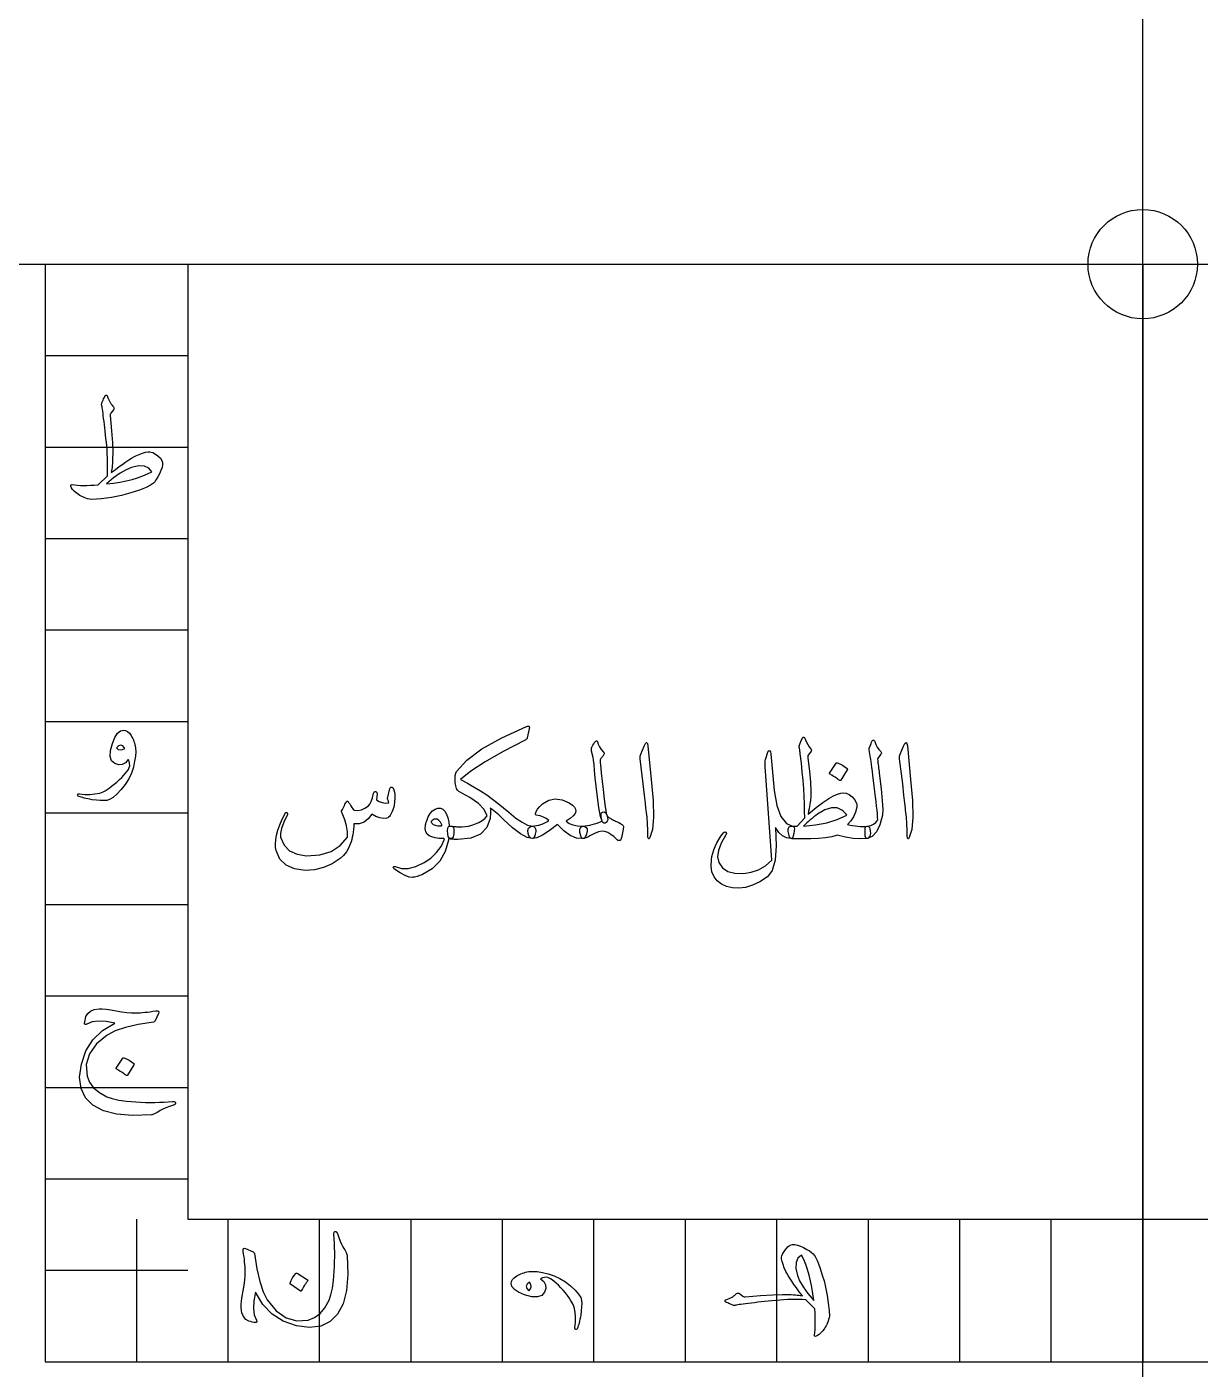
# Model space of a CAD drawing. Header units: millimetres. Extents: x -76 to 76, y -76 to 98.
# Drawn here: x -47.2 to 2.4, y -46.8 to 10 of the extents above; entities that cross this region are included whole.
import ezdxf

# ---------------------------------------------------------------- set-up
doc = ezdxf.new("R2010")
doc.units = ezdxf.units.MM
for name, color, linetype in [('CUT_INNER', 6, 'Continuous'), ('CUT_OUTER', 1, 'Continuous'), ('ENGRAVE', 7, 'Continuous'), ('TEXT', 5, 'Continuous')]:
    doc.layers.add(name, color=color, linetype=linetype)

msp = doc.modelspace()

# ---------------------------------------------------------------- linework, layer by layer
at = {"layer": 'CUT_INNER'}
msp.add_circle((0, 0), 2.315, dxfattribs=at)
at = {"layer": 'CUT_OUTER'}
msp.add_arc((0.0002, -0.0002), 75.4998, 179.868743, 0.000126, dxfattribs=at)
at = {"layer": 'ENGRAVE'}
for points in [[(0, -68.3275), (0, 68.3275)], [(-68.3275, 0), (68.3275, 0)], [(-46.4627, 0), (-46.4627, -46.4627), (46.4627, -46.4627), (46.4627, 0)], [(-46.4627, 0), (-40.4225, 0)], [(-40.4225, 0), (-40.4225, -40.4225), (40.4225, -40.4225), (40.4225, 0)], [(0, 0), (0, -46.4627)], [(-46.4627, -3.8719), (-40.4225, -3.8719)], [(-46.4627, -7.7438), (-40.4225, -7.7438)], [(-46.4627, -11.6157), (-40.4225, -11.6157)], [(-46.4627, -15.4876), (-40.4225, -15.4876)], [(-46.4627, -19.3595), (-40.4225, -19.3595)], [(-46.4627, -23.2314), (-40.4225, -23.2314)], [(-46.4627, -27.1032), (-40.4225, -27.1032)], [(-46.4627, -30.9751), (-40.4225, -30.9751)], [(-46.4627, -34.847), (-40.4225, -34.847)], [(-46.4627, -38.7189), (-40.4225, -38.7189)], [(-42.5908, -46.4627), (-42.5908, -40.4225)], [(-38.7189, -46.4627), (-38.7189, -40.4225)], [(-34.847, -46.4627), (-34.847, -40.4225)], [(-30.9751, -46.4627), (-30.9751, -40.4225)], [(-27.1032, -46.4627), (-27.1032, -40.4225)], [(-23.2314, -46.4627), (-23.2314, -40.4225)], [(-19.3595, -46.4627), (-19.3595, -40.4225)], [(-15.4876, -46.4627), (-15.4876, -40.4225)], [(-11.6157, -46.4627), (-11.6157, -40.4225)], [(-7.7438, -46.4627), (-7.7438, -40.4225)], [(-3.8719, -46.4627), (-3.8719, -40.4225)], [(0, -46.4627), (0, -40.4225)], [(0, -46.4627), (0, -40.4225)], [(-46.4627, -42.5908), (-40.4225, -42.5908)]]:
    msp.add_lwpolyline(points, dxfattribs=at)
for radius in [73.99, 73.99, 72.0081, 68.3275, 68.3275]:
    msp.add_circle((0, 0), radius, dxfattribs=at)
at = {"layer": 'TEXT'}
for points in [[(-44.0681, -5.8756), (-44.0403, -5.812), (-44.0155, -5.7558), (-43.9935, -5.7068), (-43.9745, -5.6652), (-43.9588, -5.6312), (-43.9468, -5.6052), (-43.9384, -5.5873), (-43.9336, -5.5775), (-43.9238, -5.5647), (-43.9117, -5.5556), (-43.8975, -5.5501), (-43.881, -5.5482), (-43.8675, -5.5504), (-43.8562, -5.557), (-43.847, -5.568), (-43.8401, -5.5833), (-43.8094, -5.6578), (-43.7817, -5.7236), (-43.7568, -5.7806), (-43.7349, -5.8288), (-43.7223, -5.85), (-43.7079, -5.8727), (-43.6916, -5.8968), (-43.6735, -5.9223), (-43.6532, -5.9494), (-43.6304, -5.9779), (-43.605, -6.0078), (-43.5771, -6.0393), (-43.5595, -6.071), (-43.5537, -6.1021), (-43.5595, -6.1324), (-43.5771, -6.162), (-43.6881, -6.3081), (-43.7031, -6.3319), (-43.713, -6.3564), (-43.7177, -6.3816), (-43.7174, -6.4075), (-43.6604, -7.0509), (-43.6238, -7.5722), (-43.6078, -7.9715), (-43.6121, -8.2488), (-43.6182, -8.3523), (-43.6246, -8.4468), (-43.6313, -8.5321), (-43.6384, -8.6083), (-43.6459, -8.6757), (-43.6538, -8.7347), (-43.662, -8.7853), (-43.6706, -8.8275), (-43.4958, -8.6938), (-43.3338, -8.5732), (-43.1845, -8.4658), (-43.0481, -8.3715), (-42.9248, -8.2901), (-42.815, -8.221), (-42.7187, -8.1644), (-42.636, -8.1202), (-42.4887, -8.0544), (-42.351, -8.0033), (-42.2228, -7.9667), (-42.104, -7.9448), (-42.0412, -7.943), (-41.9755, -7.9551), (-41.9068, -7.981), (-41.8352, -8.0208), (-41.6934, -8.1213), (-41.5897, -8.2181), (-41.5239, -8.3112), (-41.4961, -8.4008), (-41.498, -8.5005), (-41.521, -8.6126), (-41.5652, -8.7372), (-41.6306, -8.8742), (-41.7036, -9.009), (-41.7709, -9.1212), (-41.8322, -9.2107), (-41.8878, -9.2776), (-42.0018, -9.3619), (-42.1976, -9.4573), (-42.4752, -9.5636), (-42.8347, -9.6809), (-43.0351, -9.739), (-43.2388, -9.7905), (-43.4457, -9.8354), (-43.656, -9.8738), (-43.8688, -9.9059), (-44.0834, -9.9322), (-44.2999, -9.9527), (-44.5182, -9.9673), (-44.598, -9.9512), (-44.6738, -9.9322), (-44.7456, -9.9103), (-44.8133, -9.8855), (-44.8778, -9.8577), (-44.9398, -9.827), (-44.9991, -9.7934), (-45.0559, -9.7569), (-45.1557, -9.6838), (-45.2386, -9.6107), (-45.3047, -9.5377), (-45.354, -9.4646), (-45.3811, -9.404), (-45.3862, -9.3623), (-45.3694, -9.3397), (-45.3307, -9.336), (-45.2212, -9.349), (-45.1034, -9.3587), (-44.9772, -9.365), (-44.8426, -9.3682), (-44.6995, -9.368), (-44.5481, -9.3645), (-44.3883, -9.3577), (-44.2201, -9.3477), (-43.8343, -8.9678), (-43.8271, -8.815), (-43.8233, -8.6609), (-43.8228, -8.5052), (-43.8255, -8.3481), (-43.8312, -8.1892), (-43.8394, -8.0281), (-43.8502, -7.8648), (-43.8635, -7.6993), (-43.8785, -7.5355), (-43.8942, -7.3771), (-43.9106, -7.2242), (-43.9278, -7.0768), (-43.945, -6.9345), (-43.9614, -6.7969), (-43.9771, -6.6642), (-43.9921, -6.5361), (-44.0061, -6.4176), (-44.0191, -6.3133), (-44.031, -6.2232), (-44.0418, -6.1474), (-44.0514, -6.0855), (-44.06, -6.0371), (-44.0675, -6.0022), (-44.0739, -5.9808), (-44.0779, -5.9567), (-44.0783, -5.9311), (-44.075, -5.9041), (-44.0681, -5.8756)], [(-42.8172, -8.6112), (-43.0433, -8.7051), (-43.295, -8.8523), (-43.5723, -9.0529), (-43.8752, -9.3068), (-43.5816, -9.2704), (-43.3031, -9.2257), (-43.0395, -9.1725), (-42.7909, -9.111), (-42.5576, -9.0417), (-42.3401, -8.9656), (-42.1382, -8.8824), (-41.9521, -8.7924), (-42.0785, -8.6364), (-42.2648, -8.5542), (-42.511, -8.5458), (-42.8172, -8.6112)], [(-43.6238, -20.2853), (-43.5172, -20.0376), (-43.4017, -19.8615), (-43.2775, -19.757), (-43.1445, -19.7242), (-43.0612, -19.7388), (-42.9808, -19.7826), (-42.9034, -19.8557), (-42.8289, -19.958), (-42.7931, -20.0172), (-42.7616, -20.0778), (-42.7346, -20.1399), (-42.712, -20.2035), (-42.6926, -20.2689), (-42.6754, -20.3365), (-42.6604, -20.4062), (-42.6477, -20.4782), (-42.6356, -20.6386), (-42.6462, -20.8275), (-42.6794, -21.0448), (-42.7353, -21.2907), (-42.8179, -21.5453), (-42.9312, -21.789), (-43.0751, -22.0217), (-43.2497, -22.2435), (-43.4328, -22.4368), (-43.5961, -22.5781), (-43.7396, -22.6676), (-43.8635, -22.7053), (-43.9899, -22.7118), (-44.1353, -22.7082), (-44.2997, -22.6943), (-44.4831, -22.6702), (-44.5761, -22.655), (-44.6621, -22.6388), (-44.7412, -22.6214), (-44.8133, -22.603), (-44.8789, -22.5842), (-44.9383, -22.5657), (-44.9914, -22.5476), (-45.0384, -22.5299), (-45.0662, -22.5146), (-45.0852, -22.4978), (-45.0954, -22.4795), (-45.0968, -22.4598), (-45.0877, -22.44), (-45.072, -22.4276), (-45.0497, -22.4225), (-45.0209, -22.4247), (-44.7954, -22.4466), (-44.5752, -22.4481), (-44.36, -22.4291), (-44.1499, -22.3896), (-44.0851, -22.3695), (-44.0133, -22.3385), (-43.9345, -22.2965), (-43.8489, -22.2435), (-43.7563, -22.1796), (-43.6567, -22.1047), (-43.5502, -22.0188), (-43.4368, -21.922), (-43.3257, -21.8219), (-43.2263, -21.7262), (-43.1387, -21.6349), (-43.0627, -21.5479), (-42.9987, -21.465), (-42.9472, -21.3857), (-42.9081, -21.3101), (-42.8815, -21.2381), (-42.8968, -21.1292), (-42.9136, -21.0481), (-42.9319, -20.9948), (-42.9516, -20.9692), (-43.0704, -21.1091), (-43.2044, -21.184), (-43.3538, -21.1939), (-43.5186, -21.1387), (-43.6545, -21.0196), (-43.7174, -20.8377), (-43.7071, -20.5929), (-43.6238, -20.2853)], [(-29.3046, -23.7867), (-29.2926, -23.7878), (-29.2681, -23.791), (-29.2312, -23.7965), (-29.1819, -23.8042), (-29.1506, -23.8069), (-29.1154, -23.8093), (-29.0761, -23.8113), (-29.0328, -23.813), (-28.9851, -23.8142), (-28.9327, -23.8152), (-28.8755, -23.8157), (-28.8136, -23.8159), (-28.6865, -23.8086), (-28.5506, -23.7867), (-28.4059, -23.7501), (-28.2525, -23.699), (-28.1049, -23.6336), (-27.9719, -23.5543), (-27.8535, -23.4611), (-27.7498, -23.3541), (-27.878, -23.0903), (-28.1224, -22.8309), (-28.483, -22.5759), (-28.9598, -22.3253), (-29.0127, -22.2727), (-29.0547, -22.1909), (-29.0858, -22.0798), (-29.1059, -21.9395), (-29.1132, -21.7813), (-29.1059, -21.6517), (-29.084, -21.5505), (-29.0474, -21.4778), (-28.6109, -20.9995), (-27.9734, -20.5235), (-27.1349, -20.0497), (-26.0956, -19.578), (-26.0707, -19.5704), (-26.0488, -19.5649), (-26.0298, -19.5616), (-26.0137, -19.5605), (-25.9933, -19.5642), (-25.9786, -19.5751), (-25.9699, -19.5934), (-25.967, -19.619), (-25.9673, -19.6354), (-25.9684, -19.6496), (-25.9702, -19.6617), (-25.9728, -19.6716), (-26.0546, -20.0457), (-26.0671, -20.0763), (-26.0868, -20.1041), (-26.1138, -20.129), (-26.1482, -20.1509), (-27.0794, -20.6302), (-27.8448, -21.0686), (-28.4443, -21.4661), (-28.8779, -21.8226), (-28.5853, -21.9772), (-28.3036, -22.1368), (-28.0329, -22.3016), (-27.7732, -22.4715), (-27.524, -22.6465), (-27.2851, -22.8266), (-27.0564, -23.0118), (-26.8379, -23.2021), (-26.5431, -23.4473), (-26.2782, -23.6274), (-26.0433, -23.7424), (-25.8384, -23.7925), (-25.777, -23.81), (-25.7331, -23.8451), (-25.7068, -23.8977), (-25.6981, -23.9679), (-25.7006, -24.0216), (-25.7083, -24.0775), (-25.7211, -24.1355), (-25.739, -24.1958), (-25.7605, -24.2495), (-25.7843, -24.2879), (-25.8102, -24.3109), (-25.8384, -24.3186), (-26.066, -24.2682), (-26.3454, -24.1169), (-26.6768, -23.8648), (-27.06, -23.5119), (-27.1276, -23.4454), (-27.1959, -23.3804), (-27.265, -23.3168), (-27.3348, -23.2547), (-27.4053, -23.1945), (-27.4765, -23.1364), (-27.5485, -23.0805), (-27.6212, -23.0268), (-27.6164, -23.0849), (-27.6139, -23.1422), (-27.6135, -23.1988), (-27.6153, -23.2547), (-27.6186, -23.3095), (-27.6226, -23.3629), (-27.6274, -23.4147), (-27.6329, -23.4652), (-27.7666, -23.8539), (-28.0391, -24.1315), (-28.4505, -24.2981), (-29.0007, -24.3536), (-29.0491, -24.3533), (-29.0949, -24.3522), (-29.1382, -24.3504), (-29.179, -24.3478), (-29.2171, -24.3445), (-29.2527, -24.3405), (-29.2858, -24.3357), (-29.3163, -24.3303), (-29.3675, -24.2967), (-29.404, -24.2251), (-29.4259, -24.1155), (-29.4332, -23.9679), (-29.4252, -23.8886), (-29.4011, -23.832), (-29.3609, -23.798), (-29.3046, -23.7867)], [(-43.0919, -20.5016), (-43.1781, -20.3971), (-43.2673, -20.3584), (-43.3593, -20.3854), (-43.4543, -20.4782), (-43.3769, -20.541), (-43.2906, -20.5659), (-43.1957, -20.5527), (-43.0919, -20.5016)], [(-22.9215, -21.5362), (-22.8847, -21.9045), (-22.8499, -22.2318), (-22.8174, -22.5182), (-22.7871, -22.7637), (-22.759, -22.9679), (-22.733, -23.1305), (-22.7093, -23.2514), (-22.6877, -23.3307), (-22.6563, -23.433), (-22.6497, -23.5178), (-22.668, -23.585), (-22.7111, -23.6347), (-22.7641, -23.6621), (-22.8119, -23.6624), (-22.8547, -23.6358), (-22.8923, -23.5821), (-22.9584, -23.3771), (-23.0282, -23.0019), (-23.1017, -22.4565), (-23.1787, -21.7408), (-23.2061, -21.4328), (-23.2299, -21.187), (-23.25, -21.0032), (-23.2664, -20.8815), (-23.3307, -20.6127), (-23.3391, -20.5652), (-23.3409, -20.5221), (-23.3362, -20.4833), (-23.3249, -20.449), (-23.2748, -20.365), (-23.2357, -20.2999), (-23.2076, -20.2539), (-23.1904, -20.2269), (-23.1554, -20.187), (-23.1261, -20.1728), (-23.1028, -20.1841), (-23.0852, -20.221), (-23.0534, -20.3255), (-22.999, -20.4344), (-22.9219, -20.5476), (-22.8222, -20.6653), (-22.8039, -20.6886), (-22.7959, -20.712), (-22.7981, -20.7354), (-22.8105, -20.7588), (-22.8304, -20.7871), (-22.8492, -20.8136), (-22.8669, -20.8382), (-22.8836, -20.8611), (-22.8991, -20.8821), (-22.9135, -20.9013), (-22.9268, -20.9186), (-22.9391, -20.9341), (-22.9566, -20.9604), (-22.9683, -20.9868), (-22.9742, -21.0131), (-22.9742, -21.0394), (-22.9665, -21.0967), (-22.9552, -21.1986), (-22.9402, -21.3451), (-22.9215, -21.5362)], [(-21.1037, -20.4022), (-21.0478, -20.2941), (-21.0028, -20.2561), (-20.9689, -20.2882), (-20.9458, -20.3905), (-20.8114, -21.8226), (-20.7314, -22.7016), (-20.7135, -23.4038), (-20.7577, -23.9291), (-20.864, -24.2777), (-20.8834, -24.3062), (-20.9005, -24.3215), (-20.9155, -24.3237), (-20.9283, -24.3127), (-20.9385, -24.2956), (-20.9458, -24.2733), (-20.9502, -24.2459), (-20.9517, -24.2134), (-20.9517, -23.9602), (-20.9634, -23.6917), (-20.9868, -23.4078), (-21.0218, -23.1086), (-21.0295, -23.0304), (-21.0525, -22.8193), (-21.0909, -22.4751), (-21.1446, -21.998), (-21.2732, -20.94), (-21.2761, -20.8837), (-21.2732, -20.8319), (-21.2644, -20.7844), (-21.2498, -20.7412)], [(-12.9319, -24.1783), (-13.1665, -24.2426), (-13.4317, -24.2894), (-13.7276, -24.3186), (-14.0542, -24.3303), (-14.2181, -24.3325), (-14.3647, -24.3332), (-14.4943, -24.3325), (-14.6066, -24.3303), (-14.7018, -24.3273), (-14.7798, -24.3244), (-14.8406, -24.3215), (-14.8843, -24.3186), (-14.9073, -24.3058), (-14.9296, -24.2791), (-14.9511, -24.2386), (-14.9719, -24.1841), (-15.0125, -24.0194), (-15.0114, -23.8992), (-14.9686, -23.8236), (-14.8843, -23.7925), (-14.6329, -23.7867), (-14.3114, -23.4418), (-14.3118, -23.1539), (-14.3187, -22.8514), (-14.3322, -22.5343), (-14.3523, -22.2026), (-14.379, -21.8566), (-14.4122, -21.4968), (-14.4521, -21.123), (-14.4985, -20.7354), (-14.5041, -20.6799), (-14.5094, -20.6302), (-14.5144, -20.5863), (-14.5189, -20.5484), (-14.5235, -20.5162), (-14.5284, -20.4899), (-14.5337, -20.4694), (-14.5394, -20.4548), (-14.5394, -20.3993), (-14.516, -20.3145), (-14.4692, -20.2006), (-14.3991, -20.0573), (-14.3896, -20.042), (-14.3786, -20.031), (-14.3662, -20.0245), (-14.3523, -20.0223), (-14.3384, -20.0248), (-14.326, -20.0325), (-14.3151, -20.0453), (-14.3056, -20.0632), (-14.2442, -20.209), (-14.1828, -20.3306), (-14.1214, -20.4282), (-14.0601, -20.5016), (-14.0338, -20.5352), (-14.025, -20.5717), (-14.0338, -20.6112), (-14.0601, -20.6536), (-14.1594, -20.7822), (-14.1715, -20.8034), (-14.1784, -20.8319), (-14.1803, -20.8677), (-14.177, -20.9108), (-14.1123, -21.4631), (-14.0703, -21.9278), (-14.0509, -22.3049), (-14.0542, -22.5942), (-14.0586, -22.6459), (-14.0659, -22.7075), (-14.0761, -22.7789), (-14.0893, -22.8602), (-14.105, -22.951), (-14.1229, -23.0509), (-14.143, -23.1599), (-14.1653, -23.2781), (-13.8288, -23.0045), (-13.5384, -22.7856), (-13.294, -22.6216), (-13.0956, -22.5124), (-12.9235, -22.4419), (-12.7756, -22.3999), (-12.6517, -22.3863), (-12.552, -22.4013), (-12.4215, -22.4558), (-12.305, -22.5431), (-12.2024, -22.6633), (-12.1136, -22.8163), (-12.1019, -22.8467), (-12.096, -22.885), (-12.096, -22.9314), (-12.1019, -22.9858), (-12.1574, -23.2003), (-12.2422, -23.3936), (-12.3562, -23.5656), (-12.4994, -23.7165), (-12.389, -23.7434), (-12.2802, -23.7655), (-12.1728, -23.7828), (-12.0668, -23.7954), (-11.9623, -23.8029), (-11.8593, -23.8049), (-11.7577, -23.8015), (-11.6576, -23.7925), (-11.6204, -23.7947), (-11.5904, -23.813), (-11.5678, -23.8473), (-11.5524, -23.8977), (-11.5331, -24.0033), (-11.5276, -24.0921), (-11.536, -24.164), (-11.5583, -24.2192), (-11.5886, -24.2627), (-11.6153, -24.2937), (-11.6383, -24.3124), (-11.6576, -24.3186), (-11.9521, -24.3273), (-12.2626, -24.3069), (-12.5892, -24.2572), (-12.9319, -24.1783)], [(-11.57, -20.4607), (-11.5305, -20.3653), (-11.4998, -20.2897), (-11.4779, -20.2338), (-11.4647, -20.1976), (-11.4545, -20.1746), (-11.4414, -20.1582), (-11.4253, -20.1483), (-11.4063, -20.145), (-11.3847, -20.1487), (-11.3668, -20.1596), (-11.3526, -20.1779), (-11.342, -20.2035), (-11.2934, -20.3288), (-11.2353, -20.4417), (-11.1677, -20.5421), (-11.0906, -20.6302), (-11.0691, -20.6583), (-11.0629, -20.6901), (-11.072, -20.7255), (-11.0965, -20.7646), (-11.2251, -20.9458), (-11.2163, -21.0269), (-11.2076, -21.1066), (-11.1988, -21.1848), (-11.19, -21.2615), (-11.1812, -21.3367), (-11.1725, -21.4105), (-11.1637, -21.4829), (-11.1549, -21.5537), (-11.0742, -22.2099), (-11.0249, -22.7228), (-11.007, -23.0925), (-11.0205, -23.319), (-11.1308, -23.73), (-11.2748, -24.0336), (-11.4523, -24.2298), (-11.6635, -24.3186), (-11.6693, -24.3186), (-11.6752, -24.3186), (-11.681, -24.3186), (-11.6869, -24.3186), (-11.7216, -24.2857), (-11.7439, -24.2104), (-11.7537, -24.0928), (-11.7512, -23.9328), (-11.7457, -23.8736), (-11.7292, -23.8305), (-11.7018, -23.8035), (-11.6635, -23.7925), (-11.5152, -23.7629), (-11.3917, -23.7092), (-11.293, -23.6314), (-11.2192, -23.5295), (-11.2242, -23.4071), (-11.2331, -23.2679), (-11.2461, -23.1119), (-11.2631, -22.9391), (-11.2837, -22.7502), (-11.3077, -22.546), (-11.3349, -22.3264), (-11.3654, -22.0915), (-11.3935, -21.8606), (-11.4194, -21.6531), (-11.4432, -21.469), (-11.4647, -21.3082), (-11.4834, -21.1709), (-11.4984, -21.0569), (-11.5097, -20.9663), (-11.5174, -20.8991), (-11.5758, -20.5659), (-11.5776, -20.533), (-11.5773, -20.5045), (-11.5747, -20.4804), (-11.57, -20.4607)], [(-10.1203, -20.4022), (-10.0644, -20.2941), (-10.0195, -20.2561), (-9.9855, -20.2882), (-9.9625, -20.3905), (-9.8281, -21.8226), (-9.7481, -22.7016), (-9.7302, -23.4038), (-9.7744, -23.9291), (-9.8807, -24.2777), (-9.9, -24.3062), (-9.9172, -24.3215), (-9.9322, -24.3237), (-9.945, -24.3127), (-9.9552, -24.2956), (-9.9625, -24.2733), (-9.9669, -24.2459), (-9.9683, -24.2134), (-9.9683, -23.9602), (-9.98, -23.6917), (-10.0034, -23.4078), (-10.0385, -23.1086), (-10.0462, -23.0304), (-10.0692, -22.8193), (-10.1075, -22.4751), (-10.1612, -21.998), (-10.2898, -20.94), (-10.2928, -20.8837), (-10.2898, -20.8319), (-10.2811, -20.7844), (-10.2665, -20.7412)], [(-15.5974, -22.2844), (-15.4933, -22.9128), (-15.3212, -23.3775), (-15.0812, -23.6785), (-14.7732, -23.8159), (-14.7535, -23.8451), (-14.7469, -23.9036), (-14.7535, -23.9912), (-14.7732, -24.1081), (-14.7929, -24.2002), (-14.817, -24.266), (-14.8455, -24.3054), (-14.8784, -24.3186), (-15.0779, -24.2894), (-15.2554, -24.2017), (-15.4111, -24.0555), (-15.5448, -23.851), (-15.5137, -24.6255), (-15.5608, -25.2304), (-15.6862, -25.6659), (-15.8896, -25.9319), (-16.2126, -26.1419), (-16.5209, -26.2928), (-16.8147, -26.3845), (-17.0938, -26.417), (-17.3725, -26.4021), (-17.6184, -26.3454), (-17.8314, -26.2472), (-18.0115, -26.1072), (-18.15, -25.9312), (-18.238, -25.7244), (-18.2756, -25.4869), (-18.2628, -25.2188), (-18.2371, -25.0755), (-18.2007, -24.9323), (-18.1538, -24.7891), (-18.0962, -24.6459), (-18.0277, -24.5027), (-17.9479, -24.3595), (-17.8568, -24.2163), (-17.7543, -24.0731), (-17.739, -24.0577), (-17.7221, -24.0468), (-17.7039, -24.0402), (-17.6842, -24.038), (-17.6677, -24.0402), (-17.6535, -24.0468), (-17.6414, -24.0577), (-17.6315, -24.0731), (-17.6261, -24.0917), (-17.6272, -24.1125), (-17.6348, -24.1355), (-17.6491, -24.1608), (-17.8496, -24.5075), (-17.9662, -24.8169), (-17.9987, -25.0891), (-17.9472, -25.324), (-17.7963, -25.5508), (-17.5716, -25.7054), (-17.2732, -25.7876), (-16.9009, -25.7974), (-16.5714, -25.7448), (-16.2608, -25.6338), (-15.9693, -25.4643), (-15.6967, -25.2363), (-15.9773, -21.2615), (-15.9835, -21.1665), (-15.9846, -21.0861), (-15.9806, -21.0204), (-15.9715, -20.9692), (-15.8604, -20.6185), (-15.818, -20.5885), (-15.7844, -20.598), (-15.7596, -20.647), (-15.7435, -20.7354)], [(-12.9787, -21.1212), (-12.9714, -21.1139), (-12.9611, -21.1095), (-12.948, -21.108), (-12.9319, -21.1095), (-12.8183, -21.1555), (-12.7113, -21.2118), (-12.6108, -21.2783), (-12.5169, -21.355), (-12.5078, -21.3667), (-12.5037, -21.3784), (-12.5048, -21.3901), (-12.5111, -21.4018), (-12.7858, -21.846), (-12.796, -21.8566), (-12.8092, -21.8592), (-12.8252, -21.8537), (-12.8442, -21.8402), (-12.8607, -21.8285), (-12.8866, -21.8109), (-12.9221, -21.7876), (-12.967, -21.7583), (-13.0222, -21.7233), (-13.0883, -21.6823), (-13.1654, -21.6356), (-13.2534, -21.583), (-13.2651, -21.5742), (-13.2709, -21.5654), (-13.2709, -21.5567), (-13.2651, -21.5479)], [(-31.8707, -22.1967), (-31.8605, -22.1712), (-31.8473, -22.1529), (-31.8313, -22.1419), (-31.8123, -22.1383), (-31.7878, -22.1412), (-31.767, -22.15), (-31.7498, -22.1646), (-31.7363, -22.185), (-31.703, -22.2581), (-31.6793, -22.3487), (-31.665, -22.4568), (-31.6603, -22.5825), (-31.6731, -22.7878), (-31.7114, -22.9829), (-31.7754, -23.1678), (-31.8649, -23.3424), (-31.8956, -23.3844), (-31.9292, -23.4169), (-31.9657, -23.44), (-32.0052, -23.4535), (-32.148, -23.4626), (-32.3018, -23.4374), (-32.4666, -23.3778), (-32.6423, -23.284), (-32.7903, -23.4867), (-32.9652, -23.6215), (-33.1673, -23.6884), (-33.3963, -23.6873), (-33.4038, -23.8106), (-33.4146, -23.9291), (-33.4287, -24.0429), (-33.446, -24.152), (-33.4667, -24.257), (-33.4906, -24.3588), (-33.5178, -24.4572), (-33.5483, -24.5524), (-33.6192, -24.7241), (-33.7149, -24.8826), (-33.8355, -25.0281), (-33.9809, -25.1603), (-34.321, -25.3868), (-34.6808, -25.5461), (-35.0604, -25.6382), (-35.4597, -25.663), (-35.9095, -25.602), (-36.2649, -25.4423), (-36.5261, -25.184), (-36.6931, -24.8271), (-36.7157, -24.6985), (-36.7194, -24.5465), (-36.7041, -24.3712), (-36.6697, -24.1724), (-36.6145, -23.9547), (-36.5367, -23.7282), (-36.4363, -23.4929), (-36.3131, -23.2489), (-36.3033, -23.2335), (-36.2912, -23.2226), (-36.277, -23.216), (-36.2605, -23.2138), (-36.2441, -23.2153), (-36.2299, -23.2197), (-36.2178, -23.227), (-36.2079, -23.2372), (-36.2014, -23.2522), (-36.1992, -23.2679), (-36.2014, -23.2843), (-36.2079, -23.3015), (-36.3643, -23.6263), (-36.4651, -23.8933), (-36.5104, -24.1027), (-36.5002, -24.2543), (-36.3526, -24.5886), (-36.1203, -24.8315), (-35.8031, -24.9831), (-35.4013, -25.0434), (-34.8394, -25.0076), (-34.3637, -24.8651), (-33.9743, -24.616), (-33.6711, -24.2601), (-33.6722, -24.0256), (-33.7105, -23.7779), (-33.7861, -23.517), (-33.899, -23.243), (-33.9133, -23.2153), (-33.921, -23.1904), (-33.9221, -23.1685), (-33.9166, -23.1495), (-33.8852, -23.0843), (-33.8552, -23.0231), (-33.8267, -22.9659), (-33.7997, -22.9128), (-33.7741, -22.8644), (-33.75, -22.8214), (-33.7273, -22.784), (-33.7061, -22.752), (-33.6941, -22.7385), (-33.6813, -22.733), (-33.6678, -22.7356), (-33.6535, -22.7462), (-33.6462, -22.7542), (-33.636, -22.7666), (-33.6228, -22.7835), (-33.6068, -22.8046), (-33.5885, -22.8302), (-33.5688, -22.8602), (-33.5476, -22.8945), (-33.5249, -22.9332), (-33.4789, -23.0078), (-33.4402, -23.0618), (-33.4088, -23.0954), (-33.3846, -23.1086), (-33.2327, -23.1214), (-33.0807, -23.0954), (-32.9287, -23.0308), (-32.7767, -22.9274), (-32.7216, -22.8587), (-32.6671, -22.7462), (-32.6134, -22.5898), (-32.5605, -22.3896), (-32.5553, -22.3706), (-32.5458, -22.3546), (-32.532, -22.3414), (-32.5137, -22.3312), (-32.4965, -22.3246), (-32.4801, -22.3224), (-32.4644, -22.3246), (-32.4494, -22.3312), (-32.4271, -22.3677), (-32.4187, -22.4364), (-32.4242, -22.5372), (-32.4436, -22.6702), (-32.3256, -22.7425), (-32.1995, -22.79), (-32.0654, -22.8127), (-31.9233, -22.8105), (-31.9251, -22.7677), (-31.9306, -22.733), (-31.9398, -22.7064), (-31.9525, -22.6877), (-31.9672, -22.6702), (-31.9759, -22.6527), (-31.9789, -22.6351), (-31.9759, -22.6176)], [(-23.699, -23.7925), (-23.6135, -23.8053), (-23.5558, -23.8436), (-23.5258, -23.9076), (-23.5236, -23.9971), (-23.5521, -24.1355), (-23.5908, -24.2353), (-23.6398, -24.2963), (-23.699, -24.3186), (-23.9682, -24.2941), (-24.2382, -24.1856), (-24.5089, -23.9931), (-24.7804, -23.7165), (-25.1227, -23.9821), (-25.4131, -24.171), (-25.6517, -24.2831), (-25.8384, -24.3186), (-25.9001, -24.3047), (-25.9509, -24.263), (-25.9907, -24.1936), (-26.0196, -24.0965), (-26.028, -23.9679), (-26.0006, -23.8743), (-25.9374, -23.8159), (-25.8384, -23.7925), (-25.7483, -23.7837), (-25.6593, -23.7691), (-25.5715, -23.7487), (-25.4847, -23.7224), (-25.399, -23.6898), (-25.3145, -23.6508), (-25.231, -23.6051), (-25.1486, -23.5528), (-25.2498, -23.4703), (-25.3722, -23.4038), (-25.5158, -23.3534), (-25.6805, -23.319), (-25.6955, -23.3128), (-25.7054, -23.3), (-25.7101, -23.2807), (-25.7098, -23.2547), (-25.682, -23.1652), (-25.6221, -23.0662), (-25.53, -22.9577), (-25.4058, -22.8397), (-25.1468, -22.6844), (-24.8724, -22.6278), (-24.5827, -22.6698), (-24.2777, -22.8105), (-24.1483, -22.9004), (-24.0585, -22.9888), (-24.008, -23.0757), (-23.9971, -23.1612), (-24.0292, -23.2533), (-24.1081, -23.3541), (-24.2338, -23.4637), (-24.4063, -23.5821), (-24.2831, -23.6741), (-24.1242, -23.7399), (-23.9295, -23.7793), (-23.699, -23.7925)], [(-29.3923, -24.3829), (-29.5293, -24.864), (-29.7591, -25.267), (-30.0817, -25.5918), (-30.4971, -25.8384), (-30.5552, -25.8634), (-30.6125, -25.8859), (-30.6691, -25.9058), (-30.725, -25.9231), (-30.7798, -25.9375), (-30.8332, -25.9487), (-30.885, -25.9565), (-30.9355, -25.9611), (-31.0611, -25.9432), (-31.2277, -25.8778), (-31.4352, -25.7649), (-31.6837, -25.6045), (-31.7103, -25.5815), (-31.726, -25.5592), (-31.7308, -25.5377), (-31.7246, -25.5169), (-31.7107, -25.5008), (-31.6924, -25.4935), (-31.6698, -25.4949), (-31.6427, -25.5052), (-31.3845, -25.5888), (-31.0947, -25.5885), (-30.7736, -25.5041), (-30.4211, -25.3357), (-30.1332, -25.1402), (-29.895, -24.9104), (-29.7065, -24.6463), (-29.5677, -24.3478), (-29.5688, -24.3372), (-29.572, -24.3288), (-29.5775, -24.3226), (-29.5852, -24.3186), (-29.7865, -24.3069), (-29.9578, -24.2835), (-30.0992, -24.2484), (-30.2106, -24.2017), (-30.2969, -24.1293), (-30.3509, -24.0292), (-30.3729, -23.9014), (-30.3626, -23.7457), (-30.3593, -23.7251), (-30.3553, -23.7041), (-30.3506, -23.6827), (-30.3451, -23.661), (-30.3389, -23.6385), (-30.3319, -23.6149), (-30.3243, -23.5903), (-30.3159, -23.5645), (-30.2472, -23.3976), (-30.1639, -23.2591), (-30.066, -23.1492), (-29.9535, -23.0677), (-29.8384, -23.0231), (-29.7328, -23.0238), (-29.6367, -23.0699), (-29.5501, -23.1612), (-29.4745, -23.2883), (-29.4171, -23.4359), (-29.3781, -23.604), (-29.3572, -23.7925), (-29.3457, -23.7923), (-29.3346, -23.7918), (-29.3238, -23.7909), (-29.3134, -23.7896), (-29.303, -23.7883), (-29.2922, -23.7874), (-29.2811, -23.7868), (-29.2696, -23.7867), (-29.2301, -23.7951), (-29.1994, -23.8203), (-29.1775, -23.8623), (-29.1643, -23.9211), (-29.1589, -23.9858), (-29.16, -24.0512), (-29.1676, -24.1173), (-29.1819, -24.1841), (-29.2005, -24.243), (-29.2213, -24.285), (-29.2443, -24.3102), (-29.2696, -24.3186), (-29.3806, -24.3186), (-29.3813, -24.3292), (-29.3835, -24.3434), (-29.3872, -24.3613), (-29.3923, -24.3829)], [(-22.8748, -23.1963), (-22.8061, -23.1904), (-22.752, -23.208), (-22.7126, -23.2489), (-22.6877, -23.3132), (-22.6764, -23.345), (-22.6541, -23.376), (-22.6209, -23.4063), (-22.5767, -23.4359), (-22.5489, -23.4515), (-22.5182, -23.4688), (-22.4846, -23.488), (-22.4481, -23.509), (-22.4086, -23.5311), (-22.3662, -23.5536), (-22.3209, -23.5764), (-22.2727, -23.5996), (-22.1828, -23.6431), (-22.112, -23.68), (-22.0601, -23.7103), (-22.0272, -23.734), (-22.0049, -23.7549), (-21.9907, -23.7764), (-21.9845, -23.7987), (-21.9863, -23.8217), (-22.0108, -23.9964), (-22.0374, -24.1461), (-22.0663, -24.2711), (-22.0974, -24.3712), (-22.1054, -24.384), (-22.1178, -24.3931), (-22.1346, -24.3986), (-22.1558, -24.4004), (-22.1825, -24.3993), (-22.204, -24.396), (-22.2205, -24.3905), (-22.2318, -24.3829), (-22.3794, -24.2459), (-22.5182, -24.1388), (-22.6483, -24.0617), (-22.7696, -24.0146), (-22.8923, -24.0044), (-23.0385, -24.0322), (-23.208, -24.0979), (-23.4009, -24.2017), (-23.494, -24.2528), (-23.5748, -24.2894), (-23.6431, -24.3113), (-23.699, -24.3186), (-23.726, -24.3138), (-23.7487, -24.2996), (-23.7669, -24.2758), (-23.7808, -24.2426), (-23.8283, -24.0523), (-23.8305, -23.9138), (-23.7874, -23.8272), (-23.699, -23.7925), (-23.6044, -23.7815), (-23.5075, -23.7662), (-23.4085, -23.7465), (-23.3073, -23.7224), (-23.2043, -23.6935), (-23.0998, -23.6595), (-22.9939, -23.6204), (-22.8865, -23.5762), (-22.9208, -23.4188), (-22.9303, -23.303), (-22.915, -23.2288), (-22.8748, -23.1963)], [(-12.739, -23.1086), (-12.9411, -23.0165), (-13.1789, -23.0151), (-13.4525, -23.1042), (-13.762, -23.284), (-13.8429, -23.3406), (-13.922, -23.3994), (-13.9992, -23.4604), (-14.0747, -23.5236), (-14.1483, -23.5883), (-14.2201, -23.6537), (-14.29, -23.7198), (-14.3582, -23.7867), (-13.8511, -23.7362), (-13.3762, -23.6434), (-12.9334, -23.5083), (-12.5227, -23.3307), (-12.5582, -23.2774), (-12.606, -23.2226), (-12.6663, -23.1663), (-12.739, -23.1086)], [(-29.6729, -23.7282), (-29.7343, -23.6212), (-29.8015, -23.5455), (-29.8745, -23.5013), (-29.9535, -23.4885), (-30.0006, -23.501), (-30.0426, -23.5207), (-30.0795, -23.5477), (-30.1113, -23.5821), (-30.1215, -23.6003), (-30.123, -23.6201), (-30.1157, -23.6413), (-30.0996, -23.6639), (-30.0393, -23.7169), (-29.952, -23.753), (-29.8376, -23.7724), (-29.6963, -23.775), (-29.6816, -23.772), (-29.6729, -23.7633), (-29.67, -23.7487), (-29.6729, -23.7282)], [(-41.6744, -31.7139), (-41.8147, -32.0296), (-41.8275, -32.0504), (-41.8425, -32.0661), (-41.8596, -32.0767), (-41.879, -32.0822), (-42.5275, -32.1845), (-43.07, -32.3102), (-43.5066, -32.4592), (-43.8372, -32.6317), (-44.3008, -33.0098), (-44.5985, -33.4252), (-44.7304, -33.8778), (-44.6964, -34.3677), (-44.5934, -34.6329), (-44.4188, -34.8675), (-44.1726, -35.0713), (-43.8547, -35.2445), (-43.6315, -35.322), (-43.3535, -35.3848), (-43.0207, -35.433), (-42.633, -35.4666), (-42.427, -35.4765), (-42.2239, -35.4827), (-42.0237, -35.4853), (-41.8264, -35.4842), (-41.6328, -35.4798), (-41.4435, -35.4725), (-41.2587, -35.4622), (-41.0782, -35.4491), (-41.0358, -35.4462), (-41.0022, -35.4491), (-40.9774, -35.4579), (-40.9613, -35.4725), (-40.9525, -35.4904), (-40.9496, -35.509), (-40.9525, -35.5284), (-40.9613, -35.5485), (-40.9677, -35.5592), (-40.9752, -35.5682), (-40.9838, -35.5753), (-40.9934, -35.5806), (-41.0039, -35.5852), (-41.0146, -35.5901), (-41.0258, -35.5954), (-41.0373, -35.6011), (-41.2057, -35.6548), (-41.3544, -35.7107), (-41.4834, -35.7688), (-41.5926, -35.829), (-41.6625, -35.8725), (-41.7263, -35.9094), (-41.7838, -35.9397), (-41.8352, -35.9635), (-41.8796, -35.9817), (-41.9163, -35.9956), (-41.9453, -36.0051), (-41.9667, -36.0102), (-42.766, -36.0398), (-43.4455, -35.9825), (-44.0052, -35.8382), (-44.4451, -35.6069), (-44.7629, -35.2898), (-44.9507, -34.8938), (-45.0084, -34.4189), (-44.9361, -33.865), (-44.7447, -33.3072), (-44.4451, -32.8319), (-44.0374, -32.4391), (-43.5215, -32.129), (-43.8869, -32.0592), (-44.2054, -32.0427), (-44.4772, -32.0796), (-44.7023, -32.1699), (-44.722, -32.1772), (-44.7403, -32.1816), (-44.7571, -32.183), (-44.7724, -32.1816), (-44.7852, -32.1768), (-44.7944, -32.1684), (-44.7998, -32.1564), (-44.8017, -32.1406), (-44.7936, -32.0679), (-44.7812, -31.996), (-44.7644, -31.9247), (-44.7432, -31.8542), (-44.6687, -31.7172), (-44.5503, -31.616), (-44.3881, -31.5506), (-44.1821, -31.521), (-44.0516, -31.5221), (-43.8883, -31.5371), (-43.6921, -31.566), (-43.4631, -31.6087), (-43.2267, -31.6515), (-43.0086, -31.6803), (-42.8088, -31.6953), (-42.6272, -31.6964), (-42.5399, -31.6926), (-42.4475, -31.6869), (-42.3499, -31.6794), (-42.2473, -31.6701), (-42.1395, -31.6586), (-42.0266, -31.6445), (-41.9086, -31.6279), (-41.7855, -31.6087), (-41.715, -31.6065), (-41.673, -31.6233), (-41.6594, -31.6591), (-41.6744, -31.7139)], [(-43.1825, -33.6078), (-43.1752, -33.6005), (-43.165, -33.5961), (-43.1518, -33.5947), (-43.1357, -33.5961), (-43.0221, -33.6422), (-42.9151, -33.6984), (-42.8146, -33.7649), (-42.7207, -33.8416), (-42.7116, -33.8533), (-42.7076, -33.865), (-42.7087, -33.8767), (-42.7149, -33.8884), (-42.9896, -34.3326), (-42.9998, -34.3432), (-43.013, -34.3458), (-43.0291, -34.3403), (-43.0481, -34.3268), (-43.0645, -34.3151), (-43.0904, -34.2976), (-43.1259, -34.2742), (-43.1708, -34.245), (-43.226, -34.2099), (-43.2921, -34.169), (-43.3692, -34.1222), (-43.4572, -34.0696), (-43.4689, -34.0608), (-43.4748, -34.0521), (-43.4748, -34.0433), (-43.4689, -34.0345)], [(-37.9801, -41.6744), (-37.6645, -41.8147), (-37.6436, -41.8275), (-37.6279, -41.8425), (-37.6173, -41.8596), (-37.6119, -41.879), (-37.5096, -42.5275), (-37.3839, -43.07), (-37.2348, -43.5066), (-37.0624, -43.8372), (-36.6843, -44.3008), (-36.2689, -44.5985), (-35.8163, -44.7304), (-35.3263, -44.6964), (-35.0611, -44.5934), (-34.8266, -44.4188), (-34.6227, -44.1726), (-34.4495, -43.8547), (-34.3721, -43.6315), (-34.3093, -43.3535), (-34.261, -43.0207), (-34.2274, -42.633), (-34.2176, -42.427), (-34.2113, -42.2239), (-34.2088, -42.0237), (-34.2099, -41.8264), (-34.2143, -41.6328), (-34.2216, -41.4435), (-34.2318, -41.2587), (-34.245, -41.0782), (-34.2479, -41.0358), (-34.245, -41.0022), (-34.2362, -40.9774), (-34.2216, -40.9613), (-34.2037, -40.9525), (-34.185, -40.9496), (-34.1657, -40.9525), (-34.1456, -40.9613), (-34.1348, -40.9677), (-34.1259, -40.9752), (-34.1187, -40.9838), (-34.1134, -40.9934), (-34.1089, -41.0039), (-34.1039, -41.0146), (-34.0986, -41.0258), (-34.093, -41.0373), (-34.0393, -41.2057), (-33.9834, -41.3544), (-33.9253, -41.4834), (-33.865, -41.5926), (-33.8215, -41.6625), (-33.7846, -41.7263), (-33.7543, -41.7838), (-33.7306, -41.8352), (-33.7123, -41.8796), (-33.6984, -41.9163), (-33.6889, -41.9453), (-33.6838, -41.9667), (-33.6542, -42.766), (-33.7116, -43.4455), (-33.8559, -44.0052), (-34.0871, -44.4451), (-34.4042, -44.7629), (-34.8003, -44.9507), (-35.2752, -45.0084), (-35.829, -44.9361), (-36.3869, -44.7447), (-36.8622, -44.4451), (-37.2549, -44.0374), (-37.5651, -43.5215), (-37.6349, -43.8869), (-37.6513, -44.2054), (-37.6144, -44.4772), (-37.5242, -44.7023), (-37.5169, -44.722), (-37.5125, -44.7403), (-37.511, -44.7571), (-37.5125, -44.7724), (-37.5172, -44.7852), (-37.5256, -44.7944), (-37.5377, -44.7998), (-37.5534, -44.8017), (-37.6261, -44.7936), (-37.6981, -44.7812), (-37.7693, -44.7644), (-37.8398, -44.7432), (-37.9768, -44.6687), (-38.078, -44.5503), (-38.1434, -44.3881), (-38.173, -44.1821), (-38.1719, -44.0516), (-38.1569, -43.8883), (-38.1281, -43.6921), (-38.0853, -43.4631), (-38.0426, -43.2267), (-38.0137, -43.0086), (-37.9987, -42.8088), (-37.9976, -42.6272), (-38.0015, -42.5399), (-38.0071, -42.4475), (-38.0146, -42.3499), (-38.0239, -42.2473), (-38.0355, -42.1395), (-38.0495, -42.0266), (-38.0661, -41.9086), (-38.0853, -41.7855), (-38.0875, -41.715), (-38.0707, -41.673), (-38.0349, -41.6594), (-37.9801, -41.6744)], [(-17.3558, -44.0681), (-17.4193, -44.0403), (-17.4756, -44.0155), (-17.5246, -43.9935), (-17.5662, -43.9745), (-17.6002, -43.9588), (-17.6261, -43.9468), (-17.644, -43.9384), (-17.6539, -43.9336), (-17.6667, -43.9238), (-17.6758, -43.9117), (-17.6813, -43.8975), (-17.6831, -43.881), (-17.6809, -43.8675), (-17.6743, -43.8562), (-17.6634, -43.847), (-17.648, -43.8401), (-17.5735, -43.8094), (-17.5077, -43.7817), (-17.4508, -43.7568), (-17.4025, -43.7349), (-17.3813, -43.7223), (-17.3587, -43.7079), (-17.3346, -43.6916), (-17.309, -43.6735), (-17.282, -43.6532), (-17.2535, -43.6304), (-17.2235, -43.605), (-17.1921, -43.5771), (-17.1603, -43.5595), (-17.1293, -43.5537), (-17.0989, -43.5595), (-17.0693, -43.5771), (-16.9232, -43.6881), (-16.8995, -43.7031), (-16.875, -43.713), (-16.8498, -43.7177), (-16.8238, -43.7174), (-16.1805, -43.6604), (-15.6592, -43.6238), (-15.2599, -43.6078), (-14.9826, -43.6121), (-14.879, -43.6182), (-14.7846, -43.6246), (-14.6993, -43.6313), (-14.6231, -43.6384), (-14.5557, -43.6459), (-14.4967, -43.6538), (-14.4461, -43.662), (-14.4039, -43.6706), (-14.5376, -43.4958), (-14.6582, -43.3338), (-14.7656, -43.1845), (-14.8598, -43.0481), (-14.9413, -42.9248), (-15.0103, -42.815), (-15.067, -42.7187), (-15.1112, -42.636), (-15.1769, -42.4887), (-15.2281, -42.351), (-15.2646, -42.2228), (-15.2865, -42.104), (-15.2884, -42.0412), (-15.2763, -41.9755), (-15.2504, -41.9068), (-15.2105, -41.8352), (-15.1101, -41.6934), (-15.0133, -41.5897), (-14.9201, -41.5239), (-14.8306, -41.4961), (-14.7309, -41.498), (-14.6187, -41.521), (-14.4941, -41.5652), (-14.3571, -41.6306), (-14.2223, -41.7036), (-14.1102, -41.7709), (-14.0207, -41.8322), (-13.9538, -41.8878), (-13.8694, -42.0018), (-13.7741, -42.1976), (-13.6677, -42.4752), (-13.5505, -42.8347), (-13.4924, -43.0351), (-13.4409, -43.2388), (-13.3959, -43.4457), (-13.3576, -43.656), (-13.3254, -43.8688), (-13.2991, -44.0834), (-13.2787, -44.2999), (-13.2641, -44.5182), (-13.2801, -44.598), (-13.2991, -44.6738), (-13.321, -44.7456), (-13.3459, -44.8133), (-13.3737, -44.8778), (-13.4043, -44.9398), (-13.4379, -44.9991), (-13.4745, -45.0559), (-13.5475, -45.1557), (-13.6206, -45.2386), (-13.6937, -45.3047), (-13.7667, -45.354), (-13.8274, -45.3811), (-13.869, -45.3862), (-13.8917, -45.3694), (-13.8953, -45.3307), (-13.8824, -45.2212), (-13.8727, -45.1034), (-13.8663, -44.9772), (-13.8632, -44.8426), (-13.8634, -44.6995), (-13.8668, -44.5481), (-13.8736, -44.3883), (-13.8837, -44.2201), (-14.2636, -43.8343), (-14.4163, -43.8271), (-14.5705, -43.8233), (-14.7261, -43.8228), (-14.8832, -43.8255), (-15.0421, -43.8312), (-15.2032, -43.8394), (-15.3665, -43.8502), (-15.532, -43.8635), (-15.6959, -43.8785), (-15.8543, -43.8942), (-16.0071, -43.9106), (-16.1546, -43.9278), (-16.2969, -43.945), (-16.4344, -43.9614), (-16.5672, -43.9771), (-16.6952, -43.9921), (-16.8138, -44.0061), (-16.9181, -44.0191), (-17.0082, -44.031), (-17.084, -44.0418), (-17.1459, -44.0514), (-17.1943, -44.06), (-17.2292, -44.0675), (-17.2506, -44.0739), (-17.2747, -44.0779), (-17.3002, -44.0783), (-17.3273, -44.075), (-17.3558, -44.0681)], [(-14.6202, -42.8172), (-14.5263, -43.0433), (-14.379, -43.295), (-14.1785, -43.5723), (-13.9246, -43.8752), (-13.9609, -43.5816), (-14.0057, -43.3031), (-14.0588, -43.0395), (-14.1204, -42.7909), (-14.1896, -42.5576), (-14.2658, -42.3401), (-14.3489, -42.1382), (-14.439, -41.9521), (-14.595, -42.0785), (-14.6772, -42.2648), (-14.6856, -42.511), (-14.6202, -42.8172)], [(-36.0862, -43.1825), (-36.0935, -43.1752), (-36.0979, -43.165), (-36.0994, -43.1518), (-36.0979, -43.1357), (-36.0519, -43.0221), (-35.9956, -42.9151), (-35.9291, -42.8146), (-35.8524, -42.7207), (-35.8407, -42.7116), (-35.829, -42.7076), (-35.8173, -42.7087), (-35.8057, -42.7149), (-35.3614, -42.9896), (-35.3508, -42.9998), (-35.3483, -43.013), (-35.3537, -43.0291), (-35.3673, -43.0481), (-35.3789, -43.0645), (-35.3965, -43.0904), (-35.4199, -43.1259), (-35.4491, -43.1708), (-35.4842, -43.226), (-35.5251, -43.2921), (-35.5718, -43.3692), (-35.6245, -43.4572), (-35.6332, -43.4689), (-35.642, -43.4748), (-35.6508, -43.4748), (-35.6595, -43.4689)], [(-26.1774, -43.6238), (-26.4251, -43.5172), (-26.6012, -43.4017), (-26.7057, -43.2775), (-26.7385, -43.1445), (-26.7239, -43.0612), (-26.6801, -42.9808), (-26.607, -42.9034), (-26.5047, -42.8289), (-26.4455, -42.7931), (-26.3849, -42.7616), (-26.3228, -42.7346), (-26.2592, -42.712), (-26.1938, -42.6926), (-26.1262, -42.6754), (-26.0565, -42.6604), (-25.9845, -42.6477), (-25.8241, -42.6356), (-25.6352, -42.6462), (-25.4179, -42.6794), (-25.172, -42.7353), (-24.9174, -42.8179), (-24.6737, -42.9312), (-24.441, -43.0751), (-24.2192, -43.2497), (-24.0259, -43.4328), (-23.8846, -43.5961), (-23.7951, -43.7396), (-23.7574, -43.8635), (-23.7509, -43.9899), (-23.7545, -44.1353), (-23.7684, -44.2997), (-23.7925, -44.4831), (-23.8077, -44.5761), (-23.8239, -44.6621), (-23.8413, -44.7412), (-23.8597, -44.8133), (-23.8785, -44.8789), (-23.897, -44.9383), (-23.9151, -44.9914), (-23.9328, -45.0384), (-23.9481, -45.0662), (-23.9649, -45.0852), (-23.9832, -45.0954), (-24.0029, -45.0968), (-24.0227, -45.0877), (-24.0351, -45.072), (-24.0402, -45.0497), (-24.038, -45.0209), (-24.0161, -44.7954), (-24.0146, -44.5752), (-24.0336, -44.36), (-24.0731, -44.1499), (-24.0932, -44.0851), (-24.1242, -44.0133), (-24.1662, -43.9345), (-24.2192, -43.8489), (-24.2831, -43.7563), (-24.358, -43.6567), (-24.4439, -43.5502), (-24.5407, -43.4368), (-24.6408, -43.3257), (-24.7365, -43.2263), (-24.8278, -43.1387), (-24.9148, -43.0627), (-24.9977, -42.9987), (-25.077, -42.9472), (-25.1526, -42.9081), (-25.2246, -42.8815), (-25.3335, -42.8968), (-25.4146, -42.9136), (-25.4679, -42.9319), (-25.4935, -42.9516), (-25.3536, -43.0704), (-25.2787, -43.2044), (-25.2688, -43.3538), (-25.324, -43.5186), (-25.4431, -43.6545), (-25.625, -43.7174), (-25.8698, -43.7071), (-26.1774, -43.6238)], [(-25.9611, -43.0919), (-26.0656, -43.1781), (-26.1043, -43.2673), (-26.0773, -43.3593), (-25.9845, -43.4543), (-25.9217, -43.3769), (-25.8968, -43.2906), (-25.91, -43.1957), (-25.9611, -43.0919)]]:
    msp.add_lwpolyline(points, close=True, dxfattribs=at)

doc.saveas('drawing.dxf')
